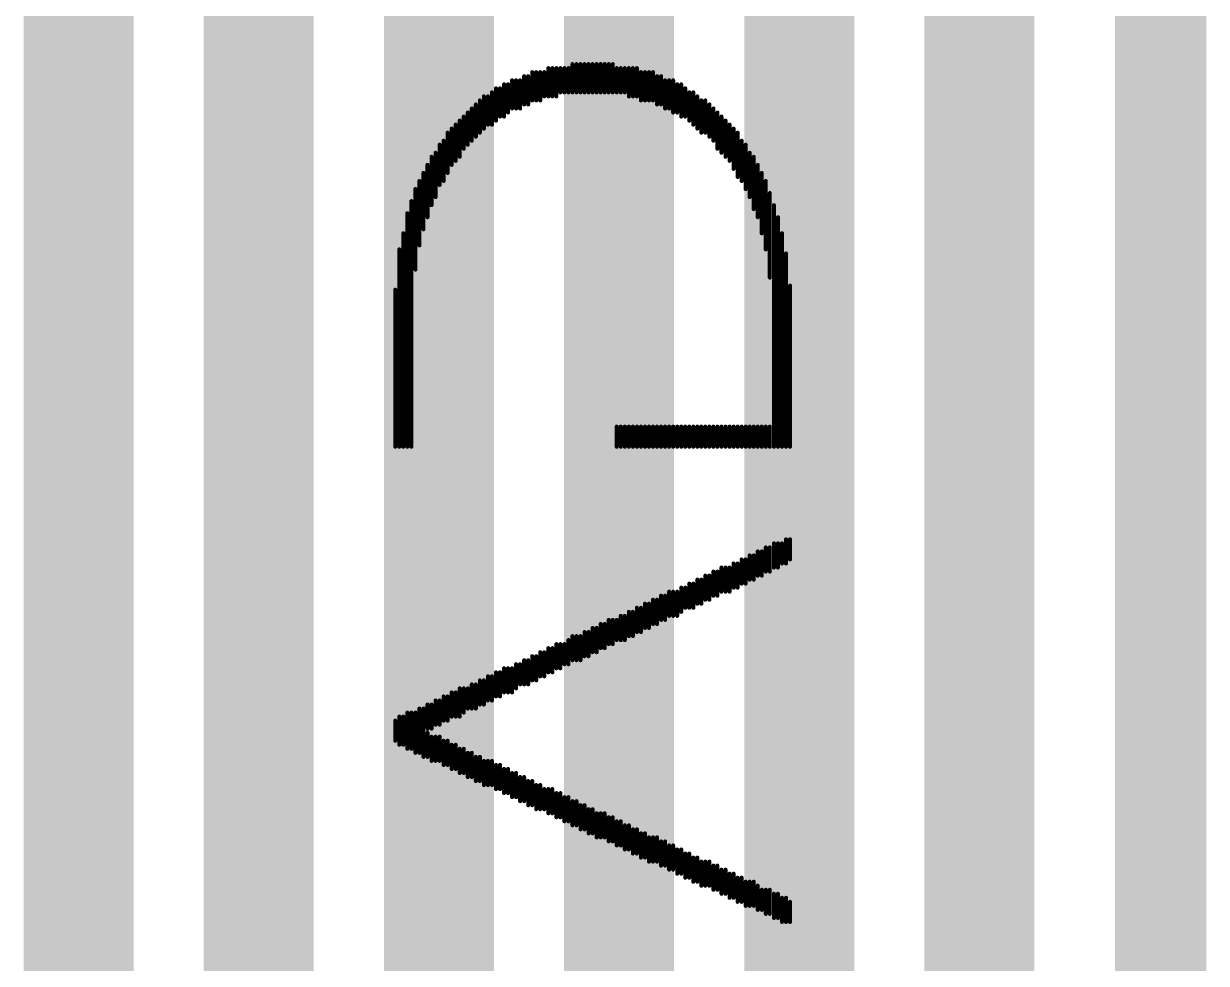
# Model space of a CAD drawing. Header units: millimetres. Extents: x -1.2 to 0.53, y -0.22 to 3.74.
# Drawn here: x 0.1317 to 0.2609, y 1.6727 to 1.7754 of the extents above; entities that cross this region are included whole.
import ezdxf

# ---------------------------------------------------------------- set-up
doc = ezdxf.new("R2010")
doc.units = ezdxf.units.MM
doc.header["$MEASUREMENT"] = 0
for name, color, linetype in [('Mechanical2', 216, 'Continuous'), ('TopLayer', 1, 'Continuous'), ('TopOverlay', 2, 'Continuous')]:
    doc.layers.add(name, color=color, linetype=linetype)

msp = doc.modelspace()

# ---------------------------------------------------------------- linework, layer by layer
at = {"layer": 'Mechanical2', "const_width": 0.01}
msp.add_lwpolyline([(0.25591, 3.535), (0.25591, 0.00818)], dxfattribs=at)
at = {"layer": 'TopLayer', "const_width": 0.012}
for points in [[(0.13769, 0.038), (0.13769, 3.504)], [(0.15737, 0.038), (0.15737, 3.504)], [(0.17706, 0.038), (0.17706, 3.504)], [(0.19674, 0.038), (0.19674, 3.504)], [(0.21643, 0.038), (0.21643, 3.504)], [(0.23611, 0.038), (0.23611, 3.504)]]:
    msp.add_lwpolyline(points, dxfattribs=at)
at = {"layer": 'TopOverlay', "const_width": 0.00044}
for points in [[(0.18725, 1.76702), (0.18725, 1.77011)], [(0.18769, 1.76702), (0.18769, 1.77011)], [(0.18813, 1.76702), (0.18813, 1.77011)], [(0.18857, 1.76746), (0.18857, 1.77011)], [(0.18901, 1.76746), (0.18901, 1.77055)], [(0.18945, 1.76746), (0.18945, 1.77055)], [(0.18989, 1.76746), (0.18989, 1.77055)], [(0.19033, 1.7679), (0.19033, 1.77055)], [(0.19077, 1.7679), (0.19077, 1.77055)], [(0.19121, 1.7679), (0.19121, 1.77055)], [(0.19165, 1.7679), (0.19165, 1.77099)], [(0.19209, 1.7679), (0.19209, 1.77099)], [(0.19253, 1.7679), (0.19253, 1.77099)], [(0.19297, 1.7679), (0.19297, 1.77099)], [(0.19341, 1.7679), (0.19341, 1.77099)], [(0.19385, 1.7679), (0.19385, 1.77099)], [(0.19429, 1.7679), (0.19429, 1.77099)], [(0.19473, 1.7679), (0.19473, 1.77099)], [(0.19517, 1.7679), (0.19517, 1.77099)], [(0.19561, 1.7679), (0.19561, 1.77099)], [(0.19605, 1.7679), (0.19605, 1.77099)], [(0.19649, 1.7679), (0.19649, 1.77055)], [(0.19693, 1.7679), (0.19693, 1.77055)], [(0.19737, 1.7679), (0.19737, 1.77055)], [(0.19781, 1.76746), (0.19781, 1.77055)], [(0.19825, 1.76746), (0.19825, 1.77055)], [(0.19869, 1.76746), (0.19869, 1.77055)], [(0.19913, 1.76702), (0.19913, 1.77011)], [(0.19957, 1.76702), (0.19957, 1.77011)], [(0.20001, 1.76702), (0.20001, 1.77011)], [(0.20045, 1.76702), (0.20045, 1.77011)], [(0.18505, 1.76614), (0.18505, 1.76922)], [(0.18549, 1.76614), (0.18549, 1.76922)], [(0.18593, 1.76614), (0.18593, 1.76922)], [(0.18637, 1.76658), (0.18637, 1.76967)], [(0.18681, 1.76658), (0.18681, 1.76967)], [(0.20089, 1.76658), (0.20089, 1.76967)], [(0.20133, 1.76658), (0.20133, 1.76967)], [(0.20177, 1.76614), (0.20177, 1.76922)], [(0.20221, 1.76614), (0.20221, 1.76922)], [(0.20265, 1.7657), (0.20265, 1.76922)], [(0.18285, 1.76438), (0.18285, 1.7679)], [(0.18329, 1.76482), (0.18329, 1.76834)], [(0.18373, 1.76526), (0.18373, 1.76834)], [(0.18417, 1.76526), (0.18417, 1.76878)], [(0.18461, 1.7657), (0.18461, 1.76878)], [(0.20309, 1.7657), (0.20309, 1.76878)], [(0.20353, 1.76526), (0.20353, 1.76878)], [(0.20397, 1.76526), (0.20397, 1.76834)], [(0.20441, 1.76482), (0.20441, 1.7679)], [(0.20485, 1.76438), (0.20485, 1.7679)], [(0.18109, 1.76306), (0.18109, 1.76658)], [(0.18153, 1.7635), (0.18153, 1.76702)], [(0.18197, 1.76394), (0.18197, 1.76746)], [(0.18241, 1.76438), (0.18241, 1.76746)], [(0.20529, 1.76394), (0.20529, 1.76746)], [(0.20573, 1.7635), (0.20573, 1.76702)], [(0.20617, 1.7635), (0.20617, 1.76702)], [(0.20661, 1.76306), (0.20661, 1.76658)], [(0.17977, 1.76174), (0.17977, 1.76526)], [(0.18021, 1.76218), (0.18021, 1.7657)], [(0.18065, 1.76262), (0.18065, 1.76614)], [(0.20705, 1.76262), (0.20705, 1.76614)], [(0.20749, 1.76174), (0.20749, 1.7657)], [(0.20793, 1.7613), (0.20793, 1.76526)], [(0.17845, 1.75998), (0.17845, 1.76394)], [(0.17889, 1.76042), (0.17889, 1.76438)], [(0.17933, 1.76086), (0.17933, 1.76482)], [(0.20837, 1.76086), (0.20837, 1.76482)], [(0.20881, 1.76042), (0.20881, 1.76438)], [(0.20925, 1.75954), (0.20925, 1.76394)], [(0.17757, 1.75822), (0.17757, 1.76262)], [(0.17801, 1.7591), (0.17801, 1.7635)], [(0.20969, 1.75866), (0.20969, 1.7635)], [(0.21013, 1.75822), (0.21013, 1.76262)], [(0.17669, 1.75646), (0.17669, 1.7613)], [(0.17713, 1.75778), (0.17713, 1.76218)], [(0.21057, 1.75734), (0.21057, 1.76218)], [(0.21101, 1.75646), (0.21101, 1.7613)], [(0.17581, 1.75426), (0.17581, 1.75998)], [(0.17625, 1.75558), (0.17625, 1.76086)], [(0.21145, 1.75514), (0.21145, 1.76086)], [(0.21189, 1.75426), (0.21189, 1.75998)], [(0.17537, 1.75294), (0.17537, 1.7591)], [(0.21233, 1.7525), (0.21233, 1.7591)], [(0.17449, 1.74854), (0.17449, 1.75734)], [(0.17493, 1.75118), (0.17493, 1.75822)], [(0.21277, 1.75074), (0.21277, 1.75822)], [(0.17405, 1.72918), (0.17405, 1.75602)], [(0.21321, 1.74766), (0.21321, 1.7569)], [(0.17361, 1.72918), (0.17361, 1.7547)], [(0.21366, 1.72918), (0.21366, 1.75558)], [(0.2141, 1.72918), (0.2141, 1.75426)], [(0.17317, 1.72918), (0.17317, 1.7525)], [(0.21454, 1.72918), (0.21454, 1.7525)], [(0.17273, 1.72918), (0.17273, 1.75074)], [(0.21498, 1.72918), (0.21498, 1.7503)], [(0.17229, 1.72918), (0.17229, 1.74634)], [(0.21542, 1.72918), (0.21542, 1.74678)], [(0.19649, 1.72918), (0.19649, 1.73138)], [(0.19693, 1.72918), (0.19693, 1.73138)], [(0.19737, 1.72918), (0.19737, 1.73138)], [(0.19781, 1.72918), (0.19781, 1.73138)], [(0.19825, 1.72918), (0.19825, 1.73138)], [(0.19869, 1.72918), (0.19869, 1.73138)], [(0.19913, 1.72918), (0.19913, 1.73138)], [(0.19957, 1.72918), (0.19957, 1.73138)], [(0.20001, 1.72918), (0.20001, 1.73138)], [(0.20045, 1.72918), (0.20045, 1.73138)], [(0.20089, 1.72918), (0.20089, 1.73138)], [(0.20133, 1.72918), (0.20133, 1.73138)], [(0.20177, 1.72918), (0.20177, 1.73138)], [(0.20221, 1.72918), (0.20221, 1.73138)], [(0.20265, 1.72918), (0.20265, 1.73138)], [(0.20309, 1.72918), (0.20309, 1.73138)], [(0.20353, 1.72918), (0.20353, 1.73138)], [(0.20397, 1.72918), (0.20397, 1.73138)], [(0.20441, 1.72918), (0.20441, 1.73138)], [(0.20485, 1.72918), (0.20485, 1.73138)], [(0.20529, 1.72918), (0.20529, 1.73138)], [(0.20573, 1.72918), (0.20573, 1.73138)], [(0.20617, 1.72918), (0.20617, 1.73138)], [(0.20661, 1.72918), (0.20661, 1.73138)], [(0.20705, 1.72918), (0.20705, 1.73138)], [(0.20749, 1.72918), (0.20749, 1.73138)], [(0.20793, 1.72918), (0.20793, 1.73138)], [(0.20837, 1.72918), (0.20837, 1.73138)], [(0.20881, 1.72918), (0.20881, 1.73138)], [(0.20925, 1.72918), (0.20925, 1.73138)], [(0.20969, 1.72918), (0.20969, 1.73138)], [(0.21013, 1.72918), (0.21013, 1.73138)], [(0.21057, 1.72918), (0.21057, 1.73138)], [(0.21101, 1.72918), (0.21101, 1.73138)], [(0.21145, 1.72918), (0.21145, 1.73138)], [(0.21189, 1.72918), (0.21189, 1.73138)], [(0.21233, 1.72918), (0.21233, 1.73138)], [(0.21277, 1.72918), (0.21277, 1.73138)], [(0.21321, 1.72918), (0.21321, 1.73138)], [(0.21366, 1.71598), (0.21366, 1.71862)], [(0.2141, 1.71598), (0.2141, 1.71862)], [(0.21454, 1.71642), (0.21454, 1.71862)], [(0.21498, 1.71642), (0.21498, 1.71906)], [(0.21542, 1.71686), (0.21542, 1.71906)], [(0.21101, 1.71466), (0.21101, 1.7173)], [(0.21145, 1.71466), (0.21145, 1.7173)], [(0.21189, 1.7151), (0.21189, 1.71774)], [(0.21233, 1.7151), (0.21233, 1.71774)], [(0.21277, 1.71554), (0.21277, 1.71818)], [(0.21321, 1.71554), (0.21321, 1.71818)], [(0.20793, 1.71334), (0.20793, 1.71598)], [(0.20837, 1.71334), (0.20837, 1.71598)], [(0.20881, 1.71334), (0.20881, 1.71598)], [(0.20925, 1.71378), (0.20925, 1.71642)], [(0.20969, 1.71378), (0.20969, 1.71642)], [(0.21013, 1.71422), (0.21013, 1.71686)], [(0.21057, 1.71422), (0.21057, 1.71686)], [(0.20529, 1.71202), (0.20529, 1.71466)], [(0.20573, 1.71202), (0.20573, 1.71466)], [(0.20617, 1.71246), (0.20617, 1.7151)], [(0.20661, 1.71246), (0.20661, 1.7151)], [(0.20705, 1.7129), (0.20705, 1.71554)], [(0.20749, 1.7129), (0.20749, 1.71554)], [(0.20221, 1.7107), (0.20221, 1.71334)], [(0.20265, 1.7107), (0.20265, 1.71334)], [(0.20309, 1.7107), (0.20309, 1.71334)], [(0.20353, 1.71114), (0.20353, 1.71378)], [(0.20397, 1.71158), (0.20397, 1.71378)], [(0.20441, 1.71158), (0.20441, 1.71422)], [(0.20485, 1.71158), (0.20485, 1.71422)], [(0.19957, 1.70938), (0.19957, 1.71202)], [(0.20001, 1.70938), (0.20001, 1.71202)], [(0.20045, 1.70981), (0.20045, 1.71246)], [(0.20089, 1.70981), (0.20089, 1.71246)], [(0.20133, 1.71026), (0.20133, 1.7129)], [(0.20177, 1.71026), (0.20177, 1.7129)], [(0.19693, 1.70805), (0.19693, 1.7107)], [(0.19737, 1.70805), (0.19737, 1.7107)], [(0.19781, 1.70849), (0.19781, 1.71114)], [(0.19825, 1.70849), (0.19825, 1.71114)], [(0.19869, 1.70893), (0.19869, 1.71158)], [(0.19913, 1.70893), (0.19913, 1.71158)], [(0.19385, 1.70673), (0.19385, 1.70938)], [(0.19429, 1.70673), (0.19429, 1.70938)], [(0.19473, 1.70717), (0.19473, 1.70981)], [(0.19517, 1.70717), (0.19517, 1.70981)], [(0.19561, 1.70761), (0.19561, 1.71026)], [(0.19605, 1.70761), (0.19605, 1.71026)], [(0.19649, 1.70805), (0.19649, 1.71026)], [(0.19165, 1.70585), (0.19165, 1.70849)], [(0.19209, 1.70585), (0.19209, 1.70849)], [(0.19253, 1.70585), (0.19253, 1.70849)], [(0.19297, 1.70629), (0.19297, 1.70893)], [(0.19341, 1.70629), (0.19341, 1.70893)], [(0.18901, 1.70453), (0.18901, 1.70717)], [(0.18945, 1.70453), (0.18945, 1.70717)], [(0.18989, 1.70497), (0.18989, 1.70761)], [(0.19033, 1.70497), (0.19033, 1.70761)], [(0.19077, 1.70541), (0.19077, 1.70761)], [(0.19121, 1.70541), (0.19121, 1.70805)], [(0.18637, 1.70321), (0.18637, 1.70585)], [(0.18681, 1.70321), (0.18681, 1.70585)], [(0.18725, 1.70365), (0.18725, 1.70629)], [(0.18769, 1.70365), (0.18769, 1.70629)], [(0.18813, 1.70409), (0.18813, 1.70673)], [(0.18857, 1.70409), (0.18857, 1.70673)], [(0.18329, 1.70189), (0.18329, 1.70453)], [(0.18373, 1.70189), (0.18373, 1.70453)], [(0.18417, 1.70233), (0.18417, 1.70497)], [(0.18461, 1.70233), (0.18461, 1.70497)], [(0.18505, 1.70233), (0.18505, 1.70497)], [(0.18549, 1.70277), (0.18549, 1.70541)], [(0.18593, 1.70321), (0.18593, 1.70541)], [(0.18065, 1.70057), (0.18065, 1.70321)], [(0.18109, 1.70057), (0.18109, 1.70321)], [(0.18153, 1.70101), (0.18153, 1.70365)], [(0.18197, 1.70101), (0.18197, 1.70365)], [(0.18241, 1.70145), (0.18241, 1.70409)], [(0.18285, 1.70145), (0.18285, 1.70409)], [(0.17757, 1.69925), (0.17757, 1.70189)], [(0.17801, 1.69925), (0.17801, 1.70189)], [(0.17845, 1.69969), (0.17845, 1.70233)], [(0.17889, 1.69969), (0.17889, 1.70233)], [(0.17933, 1.69969), (0.17933, 1.70277)], [(0.17977, 1.70013), (0.17977, 1.70277)], [(0.18021, 1.70057), (0.18021, 1.70277)], [(0.17493, 1.69573), (0.17493, 1.70057)], [(0.17537, 1.69529), (0.17537, 1.70057)], [(0.17581, 1.69837), (0.17581, 1.70101)], [(0.17625, 1.69837), (0.17625, 1.70101)], [(0.17669, 1.69881), (0.17669, 1.70145)], [(0.17713, 1.69881), (0.17713, 1.70145)], [(0.17229, 1.69705), (0.17229, 1.69925)], [(0.17273, 1.69661), (0.17273, 1.69969)], [(0.17317, 1.69661), (0.17317, 1.69969)], [(0.17361, 1.69617), (0.17361, 1.70013)], [(0.17405, 1.69617), (0.17405, 1.70013)], [(0.17449, 1.69573), (0.17449, 1.70013)], [(0.17581, 1.69529), (0.17581, 1.69793)], [(0.17625, 1.69485), (0.17625, 1.69749)], [(0.17669, 1.69485), (0.17669, 1.69749)], [(0.17713, 1.69485), (0.17713, 1.69749)], [(0.17757, 1.69441), (0.17757, 1.69705)], [(0.17801, 1.69441), (0.17801, 1.69705)], [(0.17845, 1.69397), (0.17845, 1.69661)], [(0.17889, 1.69397), (0.17889, 1.69661)], [(0.17933, 1.69353), (0.17933, 1.69617)], [(0.17977, 1.69353), (0.17977, 1.69617)], [(0.18021, 1.69309), (0.18021, 1.69573)], [(0.18065, 1.69309), (0.18065, 1.69573)], [(0.18109, 1.69265), (0.18109, 1.69529)], [(0.18153, 1.69265), (0.18153, 1.69529)], [(0.18197, 1.69221), (0.18197, 1.69485)], [(0.18241, 1.69221), (0.18241, 1.69485)], [(0.18285, 1.69221), (0.18285, 1.69485)], [(0.18329, 1.69177), (0.18329, 1.69441)], [(0.18373, 1.69177), (0.18373, 1.69441)], [(0.18417, 1.69133), (0.18417, 1.69397)], [(0.18461, 1.69133), (0.18461, 1.69397)], [(0.18505, 1.69089), (0.18505, 1.69353)], [(0.18549, 1.69089), (0.18549, 1.69353)], [(0.18593, 1.69045), (0.18593, 1.69309)], [(0.18637, 1.69045), (0.18637, 1.69309)], [(0.18681, 1.69001), (0.18681, 1.69265)], [(0.18725, 1.69001), (0.18725, 1.69265)], [(0.18769, 1.68957), (0.18769, 1.69221)], [(0.18813, 1.68957), (0.18813, 1.69221)], [(0.18857, 1.68957), (0.18857, 1.69177)], [(0.18901, 1.68913), (0.18901, 1.69177)], [(0.18945, 1.68913), (0.18945, 1.69177)], [(0.18989, 1.68869), (0.18989, 1.69133)], [(0.19033, 1.68869), (0.19033, 1.69133)], [(0.19077, 1.68825), (0.19077, 1.69089)], [(0.19121, 1.68825), (0.19121, 1.69089)], [(0.19165, 1.68781), (0.19165, 1.69045)], [(0.19209, 1.68781), (0.19209, 1.69045)], [(0.19253, 1.68737), (0.19253, 1.69001)], [(0.19297, 1.68737), (0.19297, 1.69001)], [(0.19341, 1.68693), (0.19341, 1.68957)], [(0.19385, 1.68693), (0.19385, 1.68957)], [(0.19429, 1.68649), (0.19429, 1.68913)], [(0.19473, 1.68649), (0.19473, 1.68913)], [(0.19517, 1.68649), (0.19517, 1.68913)], [(0.19561, 1.68605), (0.19561, 1.68869)], [(0.19605, 1.68605), (0.19605, 1.68869)], [(0.19649, 1.68561), (0.19649, 1.68825)], [(0.19693, 1.68561), (0.19693, 1.68825)], [(0.19737, 1.68517), (0.19737, 1.68781)], [(0.19781, 1.68517), (0.19781, 1.68781)], [(0.19825, 1.68473), (0.19825, 1.68737)], [(0.19869, 1.68473), (0.19869, 1.68737)], [(0.19913, 1.68429), (0.19913, 1.68693)], [(0.19957, 1.68429), (0.19957, 1.68693)], [(0.20001, 1.68385), (0.20001, 1.68649)], [(0.20045, 1.68385), (0.20045, 1.68649)], [(0.20089, 1.68385), (0.20089, 1.68649)], [(0.20133, 1.68341), (0.20133, 1.68605)], [(0.20177, 1.68341), (0.20177, 1.68605)], [(0.20221, 1.68297), (0.20221, 1.68561)], [(0.20265, 1.68297), (0.20265, 1.68561)], [(0.20309, 1.68253), (0.20309, 1.68517)], [(0.20353, 1.68253), (0.20353, 1.68517)], [(0.20397, 1.68209), (0.20397, 1.68473)], [(0.20441, 1.68209), (0.20441, 1.68473)], [(0.20485, 1.68165), (0.20485, 1.68429)], [(0.20529, 1.68165), (0.20529, 1.68429)], [(0.20573, 1.68121), (0.20573, 1.68385)], [(0.20617, 1.68121), (0.20617, 1.68385)], [(0.20661, 1.68121), (0.20661, 1.68385)], [(0.20705, 1.68077), (0.20705, 1.68341)], [(0.20749, 1.68077), (0.20749, 1.68341)], [(0.20793, 1.68033), (0.20793, 1.68297)], [(0.20837, 1.68033), (0.20837, 1.68297)], [(0.20881, 1.67989), (0.20881, 1.68253)], [(0.20925, 1.67989), (0.20925, 1.68253)], [(0.20969, 1.67945), (0.20969, 1.68209)], [(0.21013, 1.67945), (0.21013, 1.68209)], [(0.21057, 1.67901), (0.21057, 1.68165)], [(0.21101, 1.67901), (0.21101, 1.68165)], [(0.21145, 1.67901), (0.21145, 1.68165)], [(0.21189, 1.67857), (0.21189, 1.68121)], [(0.21233, 1.67857), (0.21233, 1.68077)], [(0.21277, 1.67813), (0.21277, 1.68077)], [(0.21321, 1.67813), (0.21321, 1.68077)], [(0.21366, 1.67769), (0.21366, 1.68033)], [(0.2141, 1.67769), (0.2141, 1.68033)], [(0.21454, 1.67725), (0.21454, 1.67989)], [(0.21498, 1.67725), (0.21498, 1.67989)], [(0.21542, 1.67725), (0.21542, 1.67945)]]:
    msp.add_lwpolyline(points, dxfattribs=at)
at = {"layer": 'TopOverlay', "const_width": 0.00022}
for points in [[(0.18714, 1.77011, 1), (0.18736, 1.77011, 1)], [(0.18758, 1.77011, 1), (0.1878, 1.77011, 1)], [(0.18802, 1.77011, 1), (0.18824, 1.77011, 1)], [(0.18846, 1.77011, 1), (0.18868, 1.77011, 1)], [(0.1889, 1.77055, 1), (0.18912, 1.77055, 1)], [(0.18934, 1.77055, 1), (0.18956, 1.77055, 1)], [(0.18978, 1.77055, 1), (0.19, 1.77055, 1)], [(0.19022, 1.77055, 1), (0.19044, 1.77055, 1)], [(0.19066, 1.77055, 1), (0.19088, 1.77055, 1)], [(0.1911, 1.77055, 1), (0.19132, 1.77055, 1)], [(0.19154, 1.77099, 1), (0.19176, 1.77099, 1)], [(0.19198, 1.77099, 1), (0.1922, 1.77099, 1)], [(0.19242, 1.77099, 1), (0.19264, 1.77099, 1)], [(0.19286, 1.77099, 1), (0.19308, 1.77099, 1)], [(0.1933, 1.77099, 1), (0.19352, 1.77099, 1)], [(0.19374, 1.77099, 1), (0.19396, 1.77099, 1)], [(0.19418, 1.77099, 1), (0.1944, 1.77099, 1)], [(0.19462, 1.77099, 1), (0.19484, 1.77099, 1)], [(0.19506, 1.77099, 1), (0.19528, 1.77099, 1)], [(0.1955, 1.77099, 1), (0.19572, 1.77099, 1)], [(0.19594, 1.77099, 1), (0.19616, 1.77099, 1)], [(0.19638, 1.77055, 1), (0.1966, 1.77055, 1)], [(0.19682, 1.77055, 1), (0.19704, 1.77055, 1)], [(0.19726, 1.77055, 1), (0.19748, 1.77055, 1)], [(0.1977, 1.77055, 1), (0.19792, 1.77055, 1)], [(0.19814, 1.77055, 1), (0.19836, 1.77055, 1)], [(0.19858, 1.77055, 1), (0.1988, 1.77055, 1)], [(0.19902, 1.77011, 1), (0.19924, 1.77011, 1)], [(0.19946, 1.77011, 1), (0.19968, 1.77011, 1)], [(0.1999, 1.77011, 1), (0.20012, 1.77011, 1)], [(0.20034, 1.77011, 1), (0.20056, 1.77011, 1)], [(0.18494, 1.76922, 1), (0.18516, 1.76922, 1)], [(0.18538, 1.76922, 1), (0.1856, 1.76922, 1)], [(0.18582, 1.76922, 1), (0.18604, 1.76922, 1)], [(0.18626, 1.76967, 1), (0.18648, 1.76967, 1)], [(0.1867, 1.76967, 1), (0.18692, 1.76967, 1)], [(0.20078, 1.76967, 1), (0.201, 1.76967, 1)], [(0.20122, 1.76967, 1), (0.20144, 1.76967, 1)], [(0.20166, 1.76922, 1), (0.20188, 1.76922, 1)], [(0.2021, 1.76922, 1), (0.20232, 1.76922, 1)], [(0.20254, 1.76922, 1), (0.20276, 1.76922, 1)], [(0.18274, 1.7679, 1), (0.18296, 1.7679, 1)], [(0.18318, 1.76834, 1), (0.1834, 1.76834, 1)], [(0.18362, 1.76834, 1), (0.18384, 1.76834, 1)], [(0.18406, 1.76878, 1), (0.18428, 1.76878, 1)], [(0.1845, 1.76878, 1), (0.18472, 1.76878, 1)], [(0.19022, 1.7679, 1), (0.19044, 1.7679, 1)], [(0.19066, 1.7679, 1), (0.19088, 1.7679, 1)], [(0.1911, 1.7679, 1), (0.19132, 1.7679, 1)], [(0.19154, 1.7679, 1), (0.19176, 1.7679, 1)], [(0.19198, 1.7679, 1), (0.1922, 1.7679, 1)], [(0.19242, 1.7679, 1), (0.19264, 1.7679, 1)], [(0.19286, 1.7679, 1), (0.19308, 1.7679, 1)], [(0.1933, 1.7679, 1), (0.19352, 1.7679, 1)], [(0.19374, 1.7679, 1), (0.19396, 1.7679, 1)], [(0.19418, 1.7679, 1), (0.1944, 1.7679, 1)], [(0.19462, 1.7679, 1), (0.19484, 1.7679, 1)], [(0.19506, 1.7679, 1), (0.19528, 1.7679, 1)], [(0.1955, 1.7679, 1), (0.19572, 1.7679, 1)], [(0.19594, 1.7679, 1), (0.19616, 1.7679, 1)], [(0.19638, 1.7679, 1), (0.1966, 1.7679, 1)], [(0.19682, 1.7679, 1), (0.19704, 1.7679, 1)], [(0.19726, 1.7679, 1), (0.19748, 1.7679, 1)], [(0.20298, 1.76878, 1), (0.2032, 1.76878, 1)], [(0.20342, 1.76878, 1), (0.20364, 1.76878, 1)], [(0.20386, 1.76834, 1), (0.20408, 1.76834, 1)], [(0.2043, 1.7679, 1), (0.20452, 1.7679, 1)], [(0.20474, 1.7679, 1), (0.20496, 1.7679, 1)], [(0.18098, 1.76658, 1), (0.1812, 1.76658, 1)], [(0.18142, 1.76702, 1), (0.18164, 1.76702, 1)], [(0.18186, 1.76746, 1), (0.18208, 1.76746, 1)], [(0.1823, 1.76746, 1), (0.18252, 1.76746, 1)], [(0.18626, 1.76658, 1), (0.18648, 1.76658, 1)], [(0.1867, 1.76658, 1), (0.18692, 1.76658, 1)], [(0.18714, 1.76702, 1), (0.18736, 1.76702, 1)], [(0.18758, 1.76702, 1), (0.1878, 1.76702, 1)], [(0.18802, 1.76702, 1), (0.18824, 1.76702, 1)], [(0.18846, 1.76746, 1), (0.18868, 1.76746, 1)], [(0.1889, 1.76746, 1), (0.18912, 1.76746, 1)], [(0.18934, 1.76746, 1), (0.18956, 1.76746, 1)], [(0.18978, 1.76746, 1), (0.19, 1.76746, 1)], [(0.1977, 1.76746, 1), (0.19792, 1.76746, 1)], [(0.19814, 1.76746, 1), (0.19836, 1.76746, 1)], [(0.19858, 1.76746, 1), (0.1988, 1.76746, 1)], [(0.19902, 1.76702, 1), (0.19924, 1.76702, 1)], [(0.19946, 1.76702, 1), (0.19968, 1.76702, 1)], [(0.1999, 1.76702, 1), (0.20012, 1.76702, 1)], [(0.20034, 1.76702, 1), (0.20056, 1.76702, 1)], [(0.20078, 1.76658, 1), (0.201, 1.76658, 1)], [(0.20122, 1.76658, 1), (0.20144, 1.76658, 1)], [(0.20518, 1.76746, 1), (0.2054, 1.76746, 1)], [(0.20562, 1.76702, 1), (0.20584, 1.76702, 1)], [(0.20606, 1.76702, 1), (0.20628, 1.76702, 1)], [(0.2065, 1.76658, 1), (0.20672, 1.76658, 1)], [(0.17966, 1.76526, 1), (0.17988, 1.76526, 1)], [(0.1801, 1.7657, 1), (0.18032, 1.7657, 1)], [(0.18054, 1.76614, 1), (0.18076, 1.76614, 1)], [(0.18362, 1.76526, 1), (0.18384, 1.76526, 1)], [(0.18406, 1.76526, 1), (0.18428, 1.76526, 1)], [(0.1845, 1.7657, 1), (0.18472, 1.7657, 1)], [(0.18494, 1.76614, 1), (0.18516, 1.76614, 1)], [(0.18538, 1.76614, 1), (0.1856, 1.76614, 1)], [(0.18582, 1.76614, 1), (0.18604, 1.76614, 1)], [(0.20166, 1.76614, 1), (0.20188, 1.76614, 1)], [(0.2021, 1.76614, 1), (0.20232, 1.76614, 1)], [(0.20254, 1.7657, 1), (0.20276, 1.7657, 1)], [(0.20298, 1.7657, 1), (0.2032, 1.7657, 1)], [(0.20342, 1.76526, 1), (0.20364, 1.76526, 1)], [(0.20386, 1.76526, 1), (0.20408, 1.76526, 1)], [(0.20694, 1.76614, 1), (0.20716, 1.76614, 1)], [(0.20738, 1.7657, 1), (0.2076, 1.7657, 1)], [(0.20782, 1.76526, 1), (0.20804, 1.76526, 1)], [(0.17834, 1.76394, 1), (0.17856, 1.76394, 1)], [(0.17878, 1.76438, 1), (0.179, 1.76438, 1)], [(0.17922, 1.76482, 1), (0.17944, 1.76482, 1)], [(0.18186, 1.76394, 1), (0.18208, 1.76394, 1)], [(0.1823, 1.76438, 1), (0.18252, 1.76438, 1)], [(0.18274, 1.76438, 1), (0.18296, 1.76438, 1)], [(0.18318, 1.76482, 1), (0.1834, 1.76482, 1)], [(0.2043, 1.76482, 1), (0.20452, 1.76482, 1)], [(0.20474, 1.76438, 1), (0.20496, 1.76438, 1)], [(0.20518, 1.76394, 1), (0.2054, 1.76394, 1)], [(0.20826, 1.76482, 1), (0.20848, 1.76482, 1)], [(0.2087, 1.76438, 1), (0.20892, 1.76438, 1)], [(0.20914, 1.76394, 1), (0.20936, 1.76394, 1)], [(0.17746, 1.76262, 1), (0.17768, 1.76262, 1)], [(0.1779, 1.7635, 1), (0.17812, 1.7635, 1)], [(0.18054, 1.76262, 1), (0.18076, 1.76262, 1)], [(0.18098, 1.76306, 1), (0.1812, 1.76306, 1)], [(0.18142, 1.7635, 1), (0.18164, 1.7635, 1)], [(0.20562, 1.7635, 1), (0.20584, 1.7635, 1)], [(0.20606, 1.7635, 1), (0.20628, 1.7635, 1)], [(0.2065, 1.76306, 1), (0.20672, 1.76306, 1)], [(0.20694, 1.76262, 1), (0.20716, 1.76262, 1)], [(0.20958, 1.7635, 1), (0.2098, 1.7635, 1)], [(0.21002, 1.76262, 1), (0.21024, 1.76262, 1)], [(0.17658, 1.7613, 1), (0.1768, 1.7613, 1)], [(0.17702, 1.76218, 1), (0.17724, 1.76218, 1)], [(0.17966, 1.76174, 1), (0.17988, 1.76174, 1)], [(0.1801, 1.76218, 1), (0.18032, 1.76218, 1)], [(0.20738, 1.76174, 1), (0.2076, 1.76174, 1)], [(0.20782, 1.7613, 1), (0.20804, 1.7613, 1)], [(0.21046, 1.76218, 1), (0.21068, 1.76218, 1)], [(0.2109, 1.7613, 1), (0.21112, 1.7613, 1)], [(0.1757, 1.75998, 1), (0.17592, 1.75998, 1)], [(0.17614, 1.76086, 1), (0.17636, 1.76086, 1)], [(0.17834, 1.75998, 1), (0.17856, 1.75998, 1)], [(0.17878, 1.76042, 1), (0.179, 1.76042, 1)], [(0.17922, 1.76086, 1), (0.17944, 1.76086, 1)], [(0.20826, 1.76086, 1), (0.20848, 1.76086, 1)], [(0.2087, 1.76042, 1), (0.20892, 1.76042, 1)], [(0.21134, 1.76086, 1), (0.21156, 1.76086, 1)], [(0.21178, 1.75998, 1), (0.212, 1.75998, 1)], [(0.17526, 1.7591, 1), (0.17548, 1.7591, 1)], [(0.1779, 1.7591, 1), (0.17812, 1.7591, 1)], [(0.20914, 1.75954, 1), (0.20936, 1.75954, 1)], [(0.20958, 1.75866, 1), (0.2098, 1.75866, 1)], [(0.21222, 1.7591, 1), (0.21244, 1.7591, 1)], [(0.17438, 1.75734, 1), (0.1746, 1.75734, 1)], [(0.17482, 1.75822, 1), (0.17504, 1.75822, 1)], [(0.17702, 1.75778, 1), (0.17724, 1.75778, 1)], [(0.17746, 1.75822, 1), (0.17768, 1.75822, 1)], [(0.21002, 1.75822, 1), (0.21024, 1.75822, 1)], [(0.21046, 1.75734, 1), (0.21068, 1.75734, 1)], [(0.21266, 1.75822, 1), (0.21288, 1.75822, 1)], [(0.17394, 1.75602, 1), (0.17416, 1.75602, 1)], [(0.17658, 1.75646, 1), (0.1768, 1.75646, 1)], [(0.2109, 1.75646, 1), (0.21112, 1.75646, 1)], [(0.2131, 1.7569, 1), (0.21332, 1.7569, 1)], [(0.1735, 1.7547, 1), (0.17372, 1.7547, 1)], [(0.17614, 1.75558, 1), (0.17636, 1.75558, 1)], [(0.21134, 1.75514, 1), (0.21156, 1.75514, 1)], [(0.21355, 1.75558, 1), (0.21377, 1.75558, 1)], [(0.1757, 1.75426, 1), (0.17592, 1.75426, 1)], [(0.21178, 1.75426, 1), (0.212, 1.75426, 1)], [(0.21399, 1.75426, 1), (0.21421, 1.75426, 1)], [(0.17306, 1.7525, 1), (0.17328, 1.7525, 1)], [(0.17526, 1.75294, 1), (0.17548, 1.75294, 1)], [(0.21222, 1.7525, 1), (0.21244, 1.7525, 1)], [(0.21443, 1.7525, 1), (0.21465, 1.7525, 1)], [(0.17262, 1.75074, 1), (0.17284, 1.75074, 1)], [(0.17482, 1.75118, 1), (0.17504, 1.75118, 1)], [(0.21266, 1.75074, 1), (0.21288, 1.75074, 1)], [(0.21487, 1.7503, 1), (0.21509, 1.7503, 1)], [(0.17438, 1.74854, 1), (0.1746, 1.74854, 1)], [(0.2131, 1.74766, 1), (0.21332, 1.74766, 1)], [(0.17218, 1.74634, 1), (0.1724, 1.74634, 1)], [(0.21531, 1.74678, 1), (0.21553, 1.74678, 1)], [(0.19638, 1.73138, 1), (0.1966, 1.73138, 1)], [(0.19682, 1.73138, 1), (0.19704, 1.73138, 1)], [(0.19726, 1.73138, 1), (0.19748, 1.73138, 1)], [(0.1977, 1.73138, 1), (0.19792, 1.73138, 1)], [(0.19814, 1.73138, 1), (0.19836, 1.73138, 1)], [(0.19858, 1.73138, 1), (0.1988, 1.73138, 1)], [(0.19902, 1.73138, 1), (0.19924, 1.73138, 1)], [(0.19946, 1.73138, 1), (0.19968, 1.73138, 1)], [(0.1999, 1.73138, 1), (0.20012, 1.73138, 1)], [(0.20034, 1.73138, 1), (0.20056, 1.73138, 1)], [(0.20078, 1.73138, 1), (0.201, 1.73138, 1)], [(0.20122, 1.73138, 1), (0.20144, 1.73138, 1)], [(0.20166, 1.73138, 1), (0.20188, 1.73138, 1)], [(0.2021, 1.73138, 1), (0.20232, 1.73138, 1)], [(0.20254, 1.73138, 1), (0.20276, 1.73138, 1)], [(0.20298, 1.73138, 1), (0.2032, 1.73138, 1)], [(0.20342, 1.73138, 1), (0.20364, 1.73138, 1)], [(0.20386, 1.73138, 1), (0.20408, 1.73138, 1)], [(0.2043, 1.73138, 1), (0.20452, 1.73138, 1)], [(0.20474, 1.73138, 1), (0.20496, 1.73138, 1)], [(0.20518, 1.73138, 1), (0.2054, 1.73138, 1)], [(0.20562, 1.73138, 1), (0.20584, 1.73138, 1)], [(0.20606, 1.73138, 1), (0.20628, 1.73138, 1)], [(0.2065, 1.73138, 1), (0.20672, 1.73138, 1)], [(0.20694, 1.73138, 1), (0.20716, 1.73138, 1)], [(0.20738, 1.73138, 1), (0.2076, 1.73138, 1)], [(0.20782, 1.73138, 1), (0.20804, 1.73138, 1)], [(0.20826, 1.73138, 1), (0.20848, 1.73138, 1)], [(0.2087, 1.73138, 1), (0.20892, 1.73138, 1)], [(0.20914, 1.73138, 1), (0.20936, 1.73138, 1)], [(0.20958, 1.73138, 1), (0.2098, 1.73138, 1)], [(0.21002, 1.73138, 1), (0.21024, 1.73138, 1)], [(0.21046, 1.73138, 1), (0.21068, 1.73138, 1)], [(0.2109, 1.73138, 1), (0.21112, 1.73138, 1)], [(0.21134, 1.73138, 1), (0.21156, 1.73138, 1)], [(0.21178, 1.73138, 1), (0.212, 1.73138, 1)], [(0.21222, 1.73138, 1), (0.21244, 1.73138, 1)], [(0.21266, 1.73138, 1), (0.21288, 1.73138, 1)], [(0.2131, 1.73138, 1), (0.21332, 1.73138, 1)], [(0.17218, 1.72918, 1), (0.1724, 1.72918, 1)], [(0.17262, 1.72918, 1), (0.17284, 1.72918, 1)], [(0.17306, 1.72918, 1), (0.17328, 1.72918, 1)], [(0.1735, 1.72918, 1), (0.17372, 1.72918, 1)], [(0.17394, 1.72918, 1), (0.17416, 1.72918, 1)], [(0.19638, 1.72918, 1), (0.1966, 1.72918, 1)], [(0.19682, 1.72918, 1), (0.19704, 1.72918, 1)], [(0.19726, 1.72918, 1), (0.19748, 1.72918, 1)], [(0.1977, 1.72918, 1), (0.19792, 1.72918, 1)], [(0.19814, 1.72918, 1), (0.19836, 1.72918, 1)], [(0.19858, 1.72918, 1), (0.1988, 1.72918, 1)], [(0.19902, 1.72918, 1), (0.19924, 1.72918, 1)], [(0.19946, 1.72918, 1), (0.19968, 1.72918, 1)], [(0.1999, 1.72918, 1), (0.20012, 1.72918, 1)], [(0.20034, 1.72918, 1), (0.20056, 1.72918, 1)], [(0.20078, 1.72918, 1), (0.201, 1.72918, 1)], [(0.20122, 1.72918, 1), (0.20144, 1.72918, 1)], [(0.20166, 1.72918, 1), (0.20188, 1.72918, 1)], [(0.2021, 1.72918, 1), (0.20232, 1.72918, 1)], [(0.20254, 1.72918, 1), (0.20276, 1.72918, 1)], [(0.20298, 1.72918, 1), (0.2032, 1.72918, 1)], [(0.20342, 1.72918, 1), (0.20364, 1.72918, 1)], [(0.20386, 1.72918, 1), (0.20408, 1.72918, 1)], [(0.2043, 1.72918, 1), (0.20452, 1.72918, 1)], [(0.20474, 1.72918, 1), (0.20496, 1.72918, 1)], [(0.20518, 1.72918, 1), (0.2054, 1.72918, 1)], [(0.20562, 1.72918, 1), (0.20584, 1.72918, 1)], [(0.20606, 1.72918, 1), (0.20628, 1.72918, 1)], [(0.2065, 1.72918, 1), (0.20672, 1.72918, 1)], [(0.20694, 1.72918, 1), (0.20716, 1.72918, 1)], [(0.20738, 1.72918, 1), (0.2076, 1.72918, 1)], [(0.20782, 1.72918, 1), (0.20804, 1.72918, 1)], [(0.20826, 1.72918, 1), (0.20848, 1.72918, 1)], [(0.2087, 1.72918, 1), (0.20892, 1.72918, 1)], [(0.20914, 1.72918, 1), (0.20936, 1.72918, 1)], [(0.20958, 1.72918, 1), (0.2098, 1.72918, 1)], [(0.21002, 1.72918, 1), (0.21024, 1.72918, 1)], [(0.21046, 1.72918, 1), (0.21068, 1.72918, 1)], [(0.2109, 1.72918, 1), (0.21112, 1.72918, 1)], [(0.21134, 1.72918, 1), (0.21156, 1.72918, 1)], [(0.21178, 1.72918, 1), (0.212, 1.72918, 1)], [(0.21222, 1.72918, 1), (0.21244, 1.72918, 1)], [(0.21266, 1.72918, 1), (0.21288, 1.72918, 1)], [(0.2131, 1.72918, 1), (0.21332, 1.72918, 1)], [(0.21355, 1.72918, 1), (0.21377, 1.72918, 1)], [(0.21399, 1.72918, 1), (0.21421, 1.72918, 1)], [(0.21443, 1.72918, 1), (0.21465, 1.72918, 1)], [(0.21487, 1.72918, 1), (0.21509, 1.72918, 1)], [(0.21531, 1.72918, 1), (0.21553, 1.72918, 1)], [(0.21355, 1.71862, 1), (0.21377, 1.71862, 1)], [(0.21399, 1.71862, 1), (0.21421, 1.71862, 1)], [(0.21443, 1.71862, 1), (0.21465, 1.71862, 1)], [(0.21487, 1.71906, 1), (0.21509, 1.71906, 1)], [(0.21531, 1.71906, 1), (0.21553, 1.71906, 1)], [(0.2109, 1.7173, 1), (0.21112, 1.7173, 1)], [(0.21134, 1.7173, 1), (0.21156, 1.7173, 1)], [(0.21178, 1.71774, 1), (0.212, 1.71774, 1)], [(0.21222, 1.71774, 1), (0.21244, 1.71774, 1)], [(0.21266, 1.71818, 1), (0.21288, 1.71818, 1)], [(0.2131, 1.71818, 1), (0.21332, 1.71818, 1)], [(0.20782, 1.71598, 1), (0.20804, 1.71598, 1)], [(0.20826, 1.71598, 1), (0.20848, 1.71598, 1)], [(0.2087, 1.71598, 1), (0.20892, 1.71598, 1)], [(0.20914, 1.71642, 1), (0.20936, 1.71642, 1)], [(0.20958, 1.71642, 1), (0.2098, 1.71642, 1)], [(0.21002, 1.71686, 1), (0.21024, 1.71686, 1)], [(0.21046, 1.71686, 1), (0.21068, 1.71686, 1)], [(0.21355, 1.71598, 1), (0.21377, 1.71598, 1)], [(0.21399, 1.71598, 1), (0.21421, 1.71598, 1)], [(0.21443, 1.71642, 1), (0.21465, 1.71642, 1)], [(0.21487, 1.71642, 1), (0.21509, 1.71642, 1)], [(0.21531, 1.71686, 1), (0.21553, 1.71686, 1)], [(0.20518, 1.71466, 1), (0.2054, 1.71466, 1)], [(0.20562, 1.71466, 1), (0.20584, 1.71466, 1)], [(0.20606, 1.7151, 1), (0.20628, 1.7151, 1)], [(0.2065, 1.7151, 1), (0.20672, 1.7151, 1)], [(0.20694, 1.71554, 1), (0.20716, 1.71554, 1)], [(0.20738, 1.71554, 1), (0.2076, 1.71554, 1)], [(0.2109, 1.71466, 1), (0.21112, 1.71466, 1)], [(0.21134, 1.71466, 1), (0.21156, 1.71466, 1)], [(0.21178, 1.7151, 1), (0.212, 1.7151, 1)], [(0.21222, 1.7151, 1), (0.21244, 1.7151, 1)], [(0.21266, 1.71554, 1), (0.21288, 1.71554, 1)], [(0.2131, 1.71554, 1), (0.21332, 1.71554, 1)], [(0.2021, 1.71334, 1), (0.20232, 1.71334, 1)], [(0.20254, 1.71334, 1), (0.20276, 1.71334, 1)], [(0.20298, 1.71334, 1), (0.2032, 1.71334, 1)], [(0.20342, 1.71378, 1), (0.20364, 1.71378, 1)], [(0.20386, 1.71378, 1), (0.20408, 1.71378, 1)], [(0.2043, 1.71422, 1), (0.20452, 1.71422, 1)], [(0.20474, 1.71422, 1), (0.20496, 1.71422, 1)], [(0.20782, 1.71334, 1), (0.20804, 1.71334, 1)], [(0.20826, 1.71334, 1), (0.20848, 1.71334, 1)], [(0.2087, 1.71334, 1), (0.20892, 1.71334, 1)], [(0.20914, 1.71378, 1), (0.20936, 1.71378, 1)], [(0.20958, 1.71378, 1), (0.2098, 1.71378, 1)], [(0.21002, 1.71422, 1), (0.21024, 1.71422, 1)], [(0.21046, 1.71422, 1), (0.21068, 1.71422, 1)], [(0.19946, 1.71202, 1), (0.19968, 1.71202, 1)], [(0.1999, 1.71202, 1), (0.20012, 1.71202, 1)], [(0.20034, 1.71246, 1), (0.20056, 1.71246, 1)], [(0.20078, 1.71246, 1), (0.201, 1.71246, 1)], [(0.20122, 1.7129, 1), (0.20144, 1.7129, 1)], [(0.20166, 1.7129, 1), (0.20188, 1.7129, 1)], [(0.20518, 1.71202, 1), (0.2054, 1.71202, 1)], [(0.20562, 1.71202, 1), (0.20584, 1.71202, 1)], [(0.20606, 1.71246, 1), (0.20628, 1.71246, 1)], [(0.2065, 1.71246, 1), (0.20672, 1.71246, 1)], [(0.20694, 1.7129, 1), (0.20716, 1.7129, 1)], [(0.20738, 1.7129, 1), (0.2076, 1.7129, 1)], [(0.19682, 1.7107, 1), (0.19704, 1.7107, 1)], [(0.19726, 1.7107, 1), (0.19748, 1.7107, 1)], [(0.1977, 1.71114, 1), (0.19792, 1.71114, 1)], [(0.19814, 1.71114, 1), (0.19836, 1.71114, 1)], [(0.19858, 1.71158, 1), (0.1988, 1.71158, 1)], [(0.19902, 1.71158, 1), (0.19924, 1.71158, 1)], [(0.2021, 1.7107, 1), (0.20232, 1.7107, 1)], [(0.20254, 1.7107, 1), (0.20276, 1.7107, 1)], [(0.20298, 1.7107, 1), (0.2032, 1.7107, 1)], [(0.20342, 1.71114, 1), (0.20364, 1.71114, 1)], [(0.20386, 1.71158, 1), (0.20408, 1.71158, 1)], [(0.2043, 1.71158, 1), (0.20452, 1.71158, 1)], [(0.20474, 1.71158, 1), (0.20496, 1.71158, 1)], [(0.19374, 1.70938, 1), (0.19396, 1.70938, 1)], [(0.19418, 1.70938, 1), (0.1944, 1.70938, 1)], [(0.19462, 1.70981, 1), (0.19484, 1.70981, 1)], [(0.19506, 1.70981, 1), (0.19528, 1.70981, 1)], [(0.1955, 1.71026, 1), (0.19572, 1.71026, 1)], [(0.19594, 1.71026, 1), (0.19616, 1.71026, 1)], [(0.19638, 1.71026, 1), (0.1966, 1.71026, 1)], [(0.19946, 1.70938, 1), (0.19968, 1.70938, 1)], [(0.1999, 1.70938, 1), (0.20012, 1.70938, 1)], [(0.20034, 1.70981, 1), (0.20056, 1.70981, 1)], [(0.20078, 1.70981, 1), (0.201, 1.70981, 1)], [(0.20122, 1.71026, 1), (0.20144, 1.71026, 1)], [(0.20166, 1.71026, 1), (0.20188, 1.71026, 1)], [(0.19154, 1.70849, 1), (0.19176, 1.70849, 1)], [(0.19198, 1.70849, 1), (0.1922, 1.70849, 1)], [(0.19242, 1.70849, 1), (0.19264, 1.70849, 1)], [(0.19286, 1.70893, 1), (0.19308, 1.70893, 1)], [(0.1933, 1.70893, 1), (0.19352, 1.70893, 1)], [(0.1977, 1.70849, 1), (0.19792, 1.70849, 1)], [(0.19814, 1.70849, 1), (0.19836, 1.70849, 1)], [(0.19858, 1.70893, 1), (0.1988, 1.70893, 1)], [(0.19902, 1.70893, 1), (0.19924, 1.70893, 1)], [(0.1889, 1.70717, 1), (0.18912, 1.70717, 1)], [(0.18934, 1.70717, 1), (0.18956, 1.70717, 1)], [(0.18978, 1.70761, 1), (0.19, 1.70761, 1)], [(0.19022, 1.70761, 1), (0.19044, 1.70761, 1)], [(0.19066, 1.70761, 1), (0.19088, 1.70761, 1)], [(0.1911, 1.70805, 1), (0.19132, 1.70805, 1)], [(0.19462, 1.70717, 1), (0.19484, 1.70717, 1)], [(0.19506, 1.70717, 1), (0.19528, 1.70717, 1)], [(0.1955, 1.70761, 1), (0.19572, 1.70761, 1)], [(0.19594, 1.70761, 1), (0.19616, 1.70761, 1)], [(0.19638, 1.70805, 1), (0.1966, 1.70805, 1)], [(0.19682, 1.70805, 1), (0.19704, 1.70805, 1)], [(0.19726, 1.70805, 1), (0.19748, 1.70805, 1)], [(0.18626, 1.70585, 1), (0.18648, 1.70585, 1)], [(0.1867, 1.70585, 1), (0.18692, 1.70585, 1)], [(0.18714, 1.70629, 1), (0.18736, 1.70629, 1)], [(0.18758, 1.70629, 1), (0.1878, 1.70629, 1)], [(0.18802, 1.70673, 1), (0.18824, 1.70673, 1)], [(0.18846, 1.70673, 1), (0.18868, 1.70673, 1)], [(0.19154, 1.70585, 1), (0.19176, 1.70585, 1)], [(0.19198, 1.70585, 1), (0.1922, 1.70585, 1)], [(0.19242, 1.70585, 1), (0.19264, 1.70585, 1)], [(0.19286, 1.70629, 1), (0.19308, 1.70629, 1)], [(0.1933, 1.70629, 1), (0.19352, 1.70629, 1)], [(0.19374, 1.70673, 1), (0.19396, 1.70673, 1)], [(0.19418, 1.70673, 1), (0.1944, 1.70673, 1)], [(0.18318, 1.70453, 1), (0.1834, 1.70453, 1)], [(0.18362, 1.70453, 1), (0.18384, 1.70453, 1)], [(0.18406, 1.70497, 1), (0.18428, 1.70497, 1)], [(0.1845, 1.70497, 1), (0.18472, 1.70497, 1)], [(0.18494, 1.70497, 1), (0.18516, 1.70497, 1)], [(0.18538, 1.70541, 1), (0.1856, 1.70541, 1)], [(0.18582, 1.70541, 1), (0.18604, 1.70541, 1)], [(0.1889, 1.70453, 1), (0.18912, 1.70453, 1)], [(0.18934, 1.70453, 1), (0.18956, 1.70453, 1)], [(0.18978, 1.70497, 1), (0.19, 1.70497, 1)], [(0.19022, 1.70497, 1), (0.19044, 1.70497, 1)], [(0.19066, 1.70541, 1), (0.19088, 1.70541, 1)], [(0.1911, 1.70541, 1), (0.19132, 1.70541, 1)], [(0.18054, 1.70321, 1), (0.18076, 1.70321, 1)], [(0.18098, 1.70321, 1), (0.1812, 1.70321, 1)], [(0.18142, 1.70365, 1), (0.18164, 1.70365, 1)], [(0.18186, 1.70365, 1), (0.18208, 1.70365, 1)], [(0.1823, 1.70409, 1), (0.18252, 1.70409, 1)], [(0.18274, 1.70409, 1), (0.18296, 1.70409, 1)], [(0.18582, 1.70321, 1), (0.18604, 1.70321, 1)], [(0.18626, 1.70321, 1), (0.18648, 1.70321, 1)], [(0.1867, 1.70321, 1), (0.18692, 1.70321, 1)], [(0.18714, 1.70365, 1), (0.18736, 1.70365, 1)], [(0.18758, 1.70365, 1), (0.1878, 1.70365, 1)], [(0.18802, 1.70409, 1), (0.18824, 1.70409, 1)], [(0.18846, 1.70409, 1), (0.18868, 1.70409, 1)], [(0.17746, 1.70189, 1), (0.17768, 1.70189, 1)], [(0.1779, 1.70189, 1), (0.17812, 1.70189, 1)], [(0.17834, 1.70233, 1), (0.17856, 1.70233, 1)], [(0.17878, 1.70233, 1), (0.179, 1.70233, 1)], [(0.17922, 1.70277, 1), (0.17944, 1.70277, 1)], [(0.17966, 1.70277, 1), (0.17988, 1.70277, 1)], [(0.1801, 1.70277, 1), (0.18032, 1.70277, 1)], [(0.18318, 1.70189, 1), (0.1834, 1.70189, 1)], [(0.18362, 1.70189, 1), (0.18384, 1.70189, 1)], [(0.18406, 1.70233, 1), (0.18428, 1.70233, 1)], [(0.1845, 1.70233, 1), (0.18472, 1.70233, 1)], [(0.18494, 1.70233, 1), (0.18516, 1.70233, 1)], [(0.18538, 1.70277, 1), (0.1856, 1.70277, 1)], [(0.17482, 1.70057, 1), (0.17504, 1.70057, 1)], [(0.17526, 1.70057, 1), (0.17548, 1.70057, 1)], [(0.1757, 1.70101, 1), (0.17592, 1.70101, 1)], [(0.17614, 1.70101, 1), (0.17636, 1.70101, 1)], [(0.17658, 1.70145, 1), (0.1768, 1.70145, 1)], [(0.17702, 1.70145, 1), (0.17724, 1.70145, 1)], [(0.1801, 1.70057, 1), (0.18032, 1.70057, 1)], [(0.18054, 1.70057, 1), (0.18076, 1.70057, 1)], [(0.18098, 1.70057, 1), (0.1812, 1.70057, 1)], [(0.18142, 1.70101, 1), (0.18164, 1.70101, 1)], [(0.18186, 1.70101, 1), (0.18208, 1.70101, 1)], [(0.1823, 1.70145, 1), (0.18252, 1.70145, 1)], [(0.18274, 1.70145, 1), (0.18296, 1.70145, 1)], [(0.17218, 1.69925, 1), (0.1724, 1.69925, 1)], [(0.17262, 1.69969, 1), (0.17284, 1.69969, 1)], [(0.17306, 1.69969, 1), (0.17328, 1.69969, 1)], [(0.1735, 1.70013, 1), (0.17372, 1.70013, 1)], [(0.17394, 1.70013, 1), (0.17416, 1.70013, 1)], [(0.17438, 1.70013, 1), (0.1746, 1.70013, 1)], [(0.17746, 1.69925, 1), (0.17768, 1.69925, 1)], [(0.1779, 1.69925, 1), (0.17812, 1.69925, 1)], [(0.17834, 1.69969, 1), (0.17856, 1.69969, 1)], [(0.17878, 1.69969, 1), (0.179, 1.69969, 1)], [(0.17922, 1.69969, 1), (0.17944, 1.69969, 1)], [(0.17966, 1.70013, 1), (0.17988, 1.70013, 1)], [(0.1757, 1.69837, 1), (0.17592, 1.69837, 1)], [(0.1757, 1.69793, 1), (0.17592, 1.69793, 1)], [(0.17614, 1.69837, 1), (0.17636, 1.69837, 1)], [(0.17658, 1.69881, 1), (0.1768, 1.69881, 1)], [(0.17702, 1.69881, 1), (0.17724, 1.69881, 1)], [(0.17218, 1.69705, 1), (0.1724, 1.69705, 1)], [(0.17262, 1.69661, 1), (0.17284, 1.69661, 1)], [(0.17306, 1.69661, 1), (0.17328, 1.69661, 1)], [(0.17614, 1.69749, 1), (0.17636, 1.69749, 1)], [(0.17658, 1.69749, 1), (0.1768, 1.69749, 1)], [(0.17702, 1.69749, 1), (0.17724, 1.69749, 1)], [(0.17746, 1.69705, 1), (0.17768, 1.69705, 1)], [(0.1779, 1.69705, 1), (0.17812, 1.69705, 1)], [(0.17834, 1.69661, 1), (0.17856, 1.69661, 1)], [(0.17878, 1.69661, 1), (0.179, 1.69661, 1)], [(0.1735, 1.69617, 1), (0.17372, 1.69617, 1)], [(0.17394, 1.69617, 1), (0.17416, 1.69617, 1)], [(0.17438, 1.69573, 1), (0.1746, 1.69573, 1)], [(0.17482, 1.69573, 1), (0.17504, 1.69573, 1)], [(0.17526, 1.69529, 1), (0.17548, 1.69529, 1)], [(0.1757, 1.69529, 1), (0.17592, 1.69529, 1)], [(0.17922, 1.69617, 1), (0.17944, 1.69617, 1)], [(0.17966, 1.69617, 1), (0.17988, 1.69617, 1)], [(0.1801, 1.69573, 1), (0.18032, 1.69573, 1)], [(0.18054, 1.69573, 1), (0.18076, 1.69573, 1)], [(0.18098, 1.69529, 1), (0.1812, 1.69529, 1)], [(0.18142, 1.69529, 1), (0.18164, 1.69529, 1)], [(0.17614, 1.69485, 1), (0.17636, 1.69485, 1)], [(0.17658, 1.69485, 1), (0.1768, 1.69485, 1)], [(0.17702, 1.69485, 1), (0.17724, 1.69485, 1)], [(0.17746, 1.69441, 1), (0.17768, 1.69441, 1)], [(0.1779, 1.69441, 1), (0.17812, 1.69441, 1)], [(0.17834, 1.69397, 1), (0.17856, 1.69397, 1)], [(0.17878, 1.69397, 1), (0.179, 1.69397, 1)], [(0.18186, 1.69485, 1), (0.18208, 1.69485, 1)], [(0.1823, 1.69485, 1), (0.18252, 1.69485, 1)], [(0.18274, 1.69485, 1), (0.18296, 1.69485, 1)], [(0.18318, 1.69441, 1), (0.1834, 1.69441, 1)], [(0.18362, 1.69441, 1), (0.18384, 1.69441, 1)], [(0.18406, 1.69397, 1), (0.18428, 1.69397, 1)], [(0.1845, 1.69397, 1), (0.18472, 1.69397, 1)], [(0.17922, 1.69353, 1), (0.17944, 1.69353, 1)], [(0.17966, 1.69353, 1), (0.17988, 1.69353, 1)], [(0.1801, 1.69309, 1), (0.18032, 1.69309, 1)], [(0.18054, 1.69309, 1), (0.18076, 1.69309, 1)], [(0.18098, 1.69265, 1), (0.1812, 1.69265, 1)], [(0.18142, 1.69265, 1), (0.18164, 1.69265, 1)], [(0.18494, 1.69353, 1), (0.18516, 1.69353, 1)], [(0.18538, 1.69353, 1), (0.1856, 1.69353, 1)], [(0.18582, 1.69309, 1), (0.18604, 1.69309, 1)], [(0.18626, 1.69309, 1), (0.18648, 1.69309, 1)], [(0.1867, 1.69265, 1), (0.18692, 1.69265, 1)], [(0.18714, 1.69265, 1), (0.18736, 1.69265, 1)], [(0.18186, 1.69221, 1), (0.18208, 1.69221, 1)], [(0.1823, 1.69221, 1), (0.18252, 1.69221, 1)], [(0.18274, 1.69221, 1), (0.18296, 1.69221, 1)], [(0.18318, 1.69177, 1), (0.1834, 1.69177, 1)], [(0.18362, 1.69177, 1), (0.18384, 1.69177, 1)], [(0.18406, 1.69133, 1), (0.18428, 1.69133, 1)], [(0.1845, 1.69133, 1), (0.18472, 1.69133, 1)], [(0.18758, 1.69221, 1), (0.1878, 1.69221, 1)], [(0.18802, 1.69221, 1), (0.18824, 1.69221, 1)], [(0.18846, 1.69177, 1), (0.18868, 1.69177, 1)], [(0.1889, 1.69177, 1), (0.18912, 1.69177, 1)], [(0.18934, 1.69177, 1), (0.18956, 1.69177, 1)], [(0.18978, 1.69133, 1), (0.19, 1.69133, 1)], [(0.19022, 1.69133, 1), (0.19044, 1.69133, 1)], [(0.18494, 1.69089, 1), (0.18516, 1.69089, 1)], [(0.18538, 1.69089, 1), (0.1856, 1.69089, 1)], [(0.18582, 1.69045, 1), (0.18604, 1.69045, 1)], [(0.18626, 1.69045, 1), (0.18648, 1.69045, 1)], [(0.1867, 1.69001, 1), (0.18692, 1.69001, 1)], [(0.18714, 1.69001, 1), (0.18736, 1.69001, 1)], [(0.19066, 1.69089, 1), (0.19088, 1.69089, 1)], [(0.1911, 1.69089, 1), (0.19132, 1.69089, 1)], [(0.19154, 1.69045, 1), (0.19176, 1.69045, 1)], [(0.19198, 1.69045, 1), (0.1922, 1.69045, 1)], [(0.19242, 1.69001, 1), (0.19264, 1.69001, 1)], [(0.19286, 1.69001, 1), (0.19308, 1.69001, 1)], [(0.18758, 1.68957, 1), (0.1878, 1.68957, 1)], [(0.18802, 1.68957, 1), (0.18824, 1.68957, 1)], [(0.18846, 1.68957, 1), (0.18868, 1.68957, 1)], [(0.1889, 1.68913, 1), (0.18912, 1.68913, 1)], [(0.18934, 1.68913, 1), (0.18956, 1.68913, 1)], [(0.1933, 1.68957, 1), (0.19352, 1.68957, 1)], [(0.19374, 1.68957, 1), (0.19396, 1.68957, 1)], [(0.19418, 1.68913, 1), (0.1944, 1.68913, 1)], [(0.19462, 1.68913, 1), (0.19484, 1.68913, 1)], [(0.19506, 1.68913, 1), (0.19528, 1.68913, 1)], [(0.18978, 1.68869, 1), (0.19, 1.68869, 1)], [(0.19022, 1.68869, 1), (0.19044, 1.68869, 1)], [(0.19066, 1.68825, 1), (0.19088, 1.68825, 1)], [(0.1911, 1.68825, 1), (0.19132, 1.68825, 1)], [(0.19154, 1.68781, 1), (0.19176, 1.68781, 1)], [(0.19198, 1.68781, 1), (0.1922, 1.68781, 1)], [(0.1955, 1.68869, 1), (0.19572, 1.68869, 1)], [(0.19594, 1.68869, 1), (0.19616, 1.68869, 1)], [(0.19638, 1.68825, 1), (0.1966, 1.68825, 1)], [(0.19682, 1.68825, 1), (0.19704, 1.68825, 1)], [(0.19726, 1.68781, 1), (0.19748, 1.68781, 1)], [(0.1977, 1.68781, 1), (0.19792, 1.68781, 1)], [(0.19242, 1.68737, 1), (0.19264, 1.68737, 1)], [(0.19286, 1.68737, 1), (0.19308, 1.68737, 1)], [(0.1933, 1.68693, 1), (0.19352, 1.68693, 1)], [(0.19374, 1.68693, 1), (0.19396, 1.68693, 1)], [(0.19418, 1.68649, 1), (0.1944, 1.68649, 1)], [(0.19462, 1.68649, 1), (0.19484, 1.68649, 1)], [(0.19506, 1.68649, 1), (0.19528, 1.68649, 1)], [(0.19814, 1.68737, 1), (0.19836, 1.68737, 1)], [(0.19858, 1.68737, 1), (0.1988, 1.68737, 1)], [(0.19902, 1.68693, 1), (0.19924, 1.68693, 1)], [(0.19946, 1.68693, 1), (0.19968, 1.68693, 1)], [(0.1999, 1.68649, 1), (0.20012, 1.68649, 1)], [(0.20034, 1.68649, 1), (0.20056, 1.68649, 1)], [(0.20078, 1.68649, 1), (0.201, 1.68649, 1)], [(0.1955, 1.68605, 1), (0.19572, 1.68605, 1)], [(0.19594, 1.68605, 1), (0.19616, 1.68605, 1)], [(0.19638, 1.68561, 1), (0.1966, 1.68561, 1)], [(0.19682, 1.68561, 1), (0.19704, 1.68561, 1)], [(0.19726, 1.68517, 1), (0.19748, 1.68517, 1)], [(0.1977, 1.68517, 1), (0.19792, 1.68517, 1)], [(0.20122, 1.68605, 1), (0.20144, 1.68605, 1)], [(0.20166, 1.68605, 1), (0.20188, 1.68605, 1)], [(0.2021, 1.68561, 1), (0.20232, 1.68561, 1)], [(0.20254, 1.68561, 1), (0.20276, 1.68561, 1)], [(0.20298, 1.68517, 1), (0.2032, 1.68517, 1)], [(0.20342, 1.68517, 1), (0.20364, 1.68517, 1)], [(0.19814, 1.68473, 1), (0.19836, 1.68473, 1)], [(0.19858, 1.68473, 1), (0.1988, 1.68473, 1)], [(0.19902, 1.68429, 1), (0.19924, 1.68429, 1)], [(0.19946, 1.68429, 1), (0.19968, 1.68429, 1)], [(0.1999, 1.68385, 1), (0.20012, 1.68385, 1)], [(0.20034, 1.68385, 1), (0.20056, 1.68385, 1)], [(0.20078, 1.68385, 1), (0.201, 1.68385, 1)], [(0.20386, 1.68473, 1), (0.20408, 1.68473, 1)], [(0.2043, 1.68473, 1), (0.20452, 1.68473, 1)], [(0.20474, 1.68429, 1), (0.20496, 1.68429, 1)], [(0.20518, 1.68429, 1), (0.2054, 1.68429, 1)], [(0.20562, 1.68385, 1), (0.20584, 1.68385, 1)], [(0.20606, 1.68385, 1), (0.20628, 1.68385, 1)], [(0.2065, 1.68385, 1), (0.20672, 1.68385, 1)], [(0.20122, 1.68341, 1), (0.20144, 1.68341, 1)], [(0.20166, 1.68341, 1), (0.20188, 1.68341, 1)], [(0.2021, 1.68297, 1), (0.20232, 1.68297, 1)], [(0.20254, 1.68297, 1), (0.20276, 1.68297, 1)], [(0.20298, 1.68253, 1), (0.2032, 1.68253, 1)], [(0.20342, 1.68253, 1), (0.20364, 1.68253, 1)], [(0.20694, 1.68341, 1), (0.20716, 1.68341, 1)], [(0.20738, 1.68341, 1), (0.2076, 1.68341, 1)], [(0.20782, 1.68297, 1), (0.20804, 1.68297, 1)], [(0.20826, 1.68297, 1), (0.20848, 1.68297, 1)], [(0.2087, 1.68253, 1), (0.20892, 1.68253, 1)], [(0.20914, 1.68253, 1), (0.20936, 1.68253, 1)], [(0.20386, 1.68209, 1), (0.20408, 1.68209, 1)], [(0.2043, 1.68209, 1), (0.20452, 1.68209, 1)], [(0.20474, 1.68165, 1), (0.20496, 1.68165, 1)], [(0.20518, 1.68165, 1), (0.2054, 1.68165, 1)], [(0.20562, 1.68121, 1), (0.20584, 1.68121, 1)], [(0.20606, 1.68121, 1), (0.20628, 1.68121, 1)], [(0.2065, 1.68121, 1), (0.20672, 1.68121, 1)], [(0.20958, 1.68209, 1), (0.2098, 1.68209, 1)], [(0.21002, 1.68209, 1), (0.21024, 1.68209, 1)], [(0.21046, 1.68165, 1), (0.21068, 1.68165, 1)], [(0.2109, 1.68165, 1), (0.21112, 1.68165, 1)], [(0.21134, 1.68165, 1), (0.21156, 1.68165, 1)], [(0.21178, 1.68121, 1), (0.212, 1.68121, 1)], [(0.20694, 1.68077, 1), (0.20716, 1.68077, 1)], [(0.20738, 1.68077, 1), (0.2076, 1.68077, 1)], [(0.20782, 1.68033, 1), (0.20804, 1.68033, 1)], [(0.20826, 1.68033, 1), (0.20848, 1.68033, 1)], [(0.2087, 1.67989, 1), (0.20892, 1.67989, 1)], [(0.20914, 1.67989, 1), (0.20936, 1.67989, 1)], [(0.21222, 1.68077, 1), (0.21244, 1.68077, 1)], [(0.21266, 1.68077, 1), (0.21288, 1.68077, 1)], [(0.2131, 1.68077, 1), (0.21332, 1.68077, 1)], [(0.21355, 1.68033, 1), (0.21377, 1.68033, 1)], [(0.21399, 1.68033, 1), (0.21421, 1.68033, 1)], [(0.21443, 1.67989, 1), (0.21465, 1.67989, 1)], [(0.21487, 1.67989, 1), (0.21509, 1.67989, 1)], [(0.20958, 1.67945, 1), (0.2098, 1.67945, 1)], [(0.21002, 1.67945, 1), (0.21024, 1.67945, 1)], [(0.21046, 1.67901, 1), (0.21068, 1.67901, 1)], [(0.2109, 1.67901, 1), (0.21112, 1.67901, 1)], [(0.21134, 1.67901, 1), (0.21156, 1.67901, 1)], [(0.21178, 1.67857, 1), (0.212, 1.67857, 1)], [(0.21222, 1.67857, 1), (0.21244, 1.67857, 1)], [(0.21531, 1.67945, 1), (0.21553, 1.67945, 1)], [(0.21266, 1.67813, 1), (0.21288, 1.67813, 1)], [(0.2131, 1.67813, 1), (0.21332, 1.67813, 1)], [(0.21355, 1.67769, 1), (0.21377, 1.67769, 1)], [(0.21399, 1.67769, 1), (0.21421, 1.67769, 1)], [(0.21443, 1.67725, 1), (0.21465, 1.67725, 1)], [(0.21487, 1.67725, 1), (0.21509, 1.67725, 1)], [(0.21531, 1.67725, 1), (0.21553, 1.67725, 1)]]:
    msp.add_lwpolyline(points, format="xyb", close=True, dxfattribs=at)

doc.saveas('drawing.dxf')
